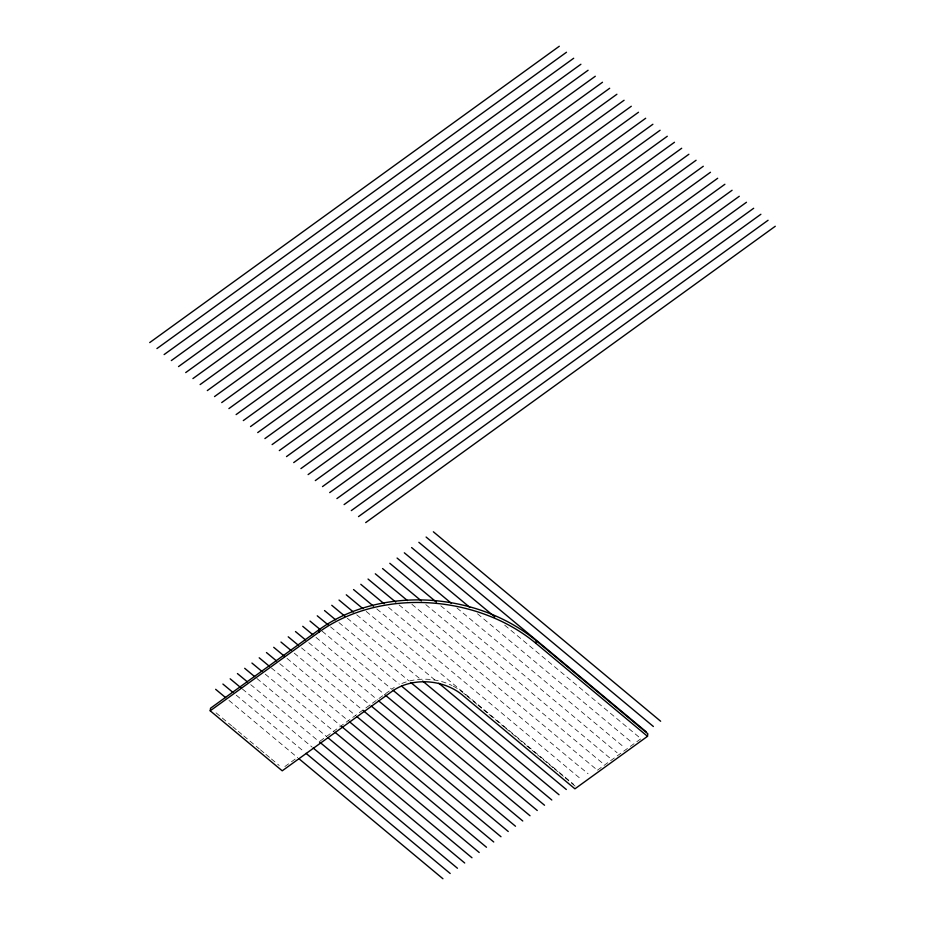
<?xml version="1.0" encoding="UTF-8"?>
<svg xmlns="http://www.w3.org/2000/svg" width="925" height="925" viewBox="0 0 925 925"><rect width="100%" height="100%" fill="white"/><g stroke="black" fill="none" stroke-linecap="round" stroke-linejoin="round"><path stroke-width="0.69" stroke-dasharray="4.62 3.47" d="M284.865 766.548L296.578 758.072M319.981 741.145L391.379 689.483M597.492 770.155L643.141 737.132M504.715 625.173L638.874 736.994M477.508 613.795L631.613 742.243M456.95 607.956L624.363 747.493M440.82 605.806L617.102 752.742M425.801 604.592L609.841 757.991M411.891 604.291L602.591 763.241M399.091 604.927L595.33 768.49M388.512 607.401L588.08 773.739M376.822 608.962L580.819 778.989M366.231 611.437L573.558 784.25M463.668 693.241L465.876 695.08M466.975 695.993L476.918 704.283M478.028 705.208L482.445 708.897M483.555 709.81L487.972 713.499M489.071 714.412L504.541 727.304M505.651 728.229L525.539 744.81M526.637 745.723L531.054 749.412M532.164 750.337L536.581 754.014M537.691 754.939L542.108 758.616M543.218 759.541L553.162 767.831M554.26 768.744L558.677 772.433M559.787 773.358L564.204 777.035M565.314 777.96L575.257 786.25M356.761 614.836L436.588 681.378M347.291 618.235L421.569 680.153M338.92 622.571L408.769 680.788M330.56 626.896L399.299 684.188M322.189 631.22L392.038 689.437M316.038 637.394L383.667 693.762M308.788 642.644L377.527 699.936M301.527 647.893L370.266 705.185M294.266 653.143L361.906 709.51M287.016 658.392L355.755 715.684M279.755 663.641L348.494 720.945M271.395 667.966L340.134 725.269M265.244 674.14L333.983 731.444M256.873 678.476L326.722 736.693M250.733 684.65L318.362 741.018M242.362 688.975L312.211 747.192M236.222 695.149L303.851 751.516M228.961 700.398L297.7 757.691M216.068 712.851L231.585 725.767M232.684 726.692L237.124 730.392M238.222 731.305L242.662 735.005M243.761 735.93L259.266 748.845M260.376 749.77L264.804 753.47M265.914 754.395L270.343 758.084M271.453 759.009L279.211 765.472M392.327 688.778A49.95 38.653 7 0 1 394.293 687.437M401.889 683.482A49.95 38.653 7 0 1 452.059 685.552M453.215 686.142A49.95 38.653 7 0 1 462.731 692.432"/><path stroke-width="1.39" d="M210.218 710.805L210.542 708.226L319.391 629.474A153.793 119.013 7 0 1 536.234 640.736L647.824 733.745L647.5 736.323L574.934 788.828L463.344 695.82A49.95 38.653 7 0 0 391.067 692.062L282.218 770.814L210.218 710.805L319.067 632.053A153.793 119.013 7 0 1 535.91 643.314L647.5 736.323M319.067 632.053L319.391 629.474M535.91 643.314L536.234 640.736M149.723 342.574L559.301 46.25M156.926 348.575L566.493 52.251M164.118 354.576L573.697 58.252M171.322 360.577L580.9 64.253M178.525 366.578L588.092 70.254M185.717 372.578L595.295 76.255M192.92 378.579L602.499 82.256M200.112 384.58L609.691 88.257M207.316 390.581L616.894 94.257M214.519 396.582L624.086 100.258M221.711 402.583L631.289 106.259M228.914 408.584L638.493 112.26M236.118 414.585L645.685 118.261M243.31 420.586L652.888 124.262M250.513 426.587L660.092 130.263M257.717 432.588L667.283 136.264M264.908 438.589L674.487 142.265M272.112 444.59L681.69 148.266M279.315 450.591L688.882 154.267M286.507 456.592L696.086 160.268M293.711 462.592L703.289 166.269M300.914 468.593L710.481 172.27M308.106 474.594L717.684 178.271M315.309 480.595L724.888 184.272M322.501 486.596L732.08 190.273M329.705 492.597L739.283 196.273M336.908 498.598L746.475 202.274M344.1 504.599L753.678 208.275M351.303 510.6L760.882 214.265M358.507 516.601L768.074 220.266M365.699 522.602L775.277 226.267M433.363 531.794L660.647 721.246M426.101 537.043L653.385 726.495M418.852 542.304L646.136 731.744M411.59 547.554L494.736 616.859M404.329 552.803L469.75 607.32M397.079 558.053L451.4 603.331M389.818 563.302L436.38 602.117M382.557 568.551L421.372 600.892M375.307 573.801L407.462 600.603M368.046 579.05L395.761 602.152M360.796 584.299L384.072 603.713M353.535 589.549L373.492 606.187M346.274 594.798L362.912 608.662M339.024 600.048L353.431 612.061M438.808 683.217L566.308 789.499M331.763 605.297L345.071 616.397M422.679 681.077L559.047 794.748M324.513 610.558L335.59 619.796M410.989 682.638L551.797 799.998M317.252 615.807L328.34 625.046M401.508 686.038L544.536 805.247M309.991 621.057L319.969 629.37M393.148 690.362L537.275 810.497M302.741 626.306L312.719 634.619M384.777 694.687L530.025 815.746M295.48 631.555L305.458 639.869M378.637 700.861L522.764 820.995M288.218 636.805L298.197 645.118M371.376 706.11L515.502 826.245M280.969 642.054L290.947 650.368M363.016 710.435L508.253 831.494M273.707 647.303L284.796 656.542M356.865 716.609L500.992 836.743M266.458 652.553L276.436 660.866M349.604 721.858L493.742 841.993M259.197 657.802L269.175 666.127M341.244 726.194L486.481 847.254M251.935 663.052L261.914 671.377M335.093 732.369L479.219 852.503M244.686 668.301L254.664 676.626M327.832 737.618L471.97 857.753M237.424 673.562L247.403 681.875M319.472 741.942L464.708 863.002M230.163 678.811L241.252 688.05M313.321 748.117L457.447 868.251M222.913 684.061L232.892 692.374M306.059 753.366L450.197 873.501M215.652 689.31L225.631 697.623M298.81 758.616L442.936 878.75"/></g></svg>
